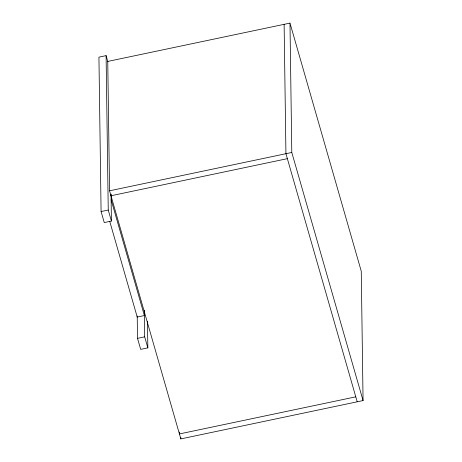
<?xml version="1.0" encoding="UTF-8"?>
<svg xmlns="http://www.w3.org/2000/svg" width="462" height="462" viewBox="0 0 462 462"><rect width="100%" height="100%" fill="white"/><g stroke="black" fill="none" stroke-linecap="round" stroke-linejoin="round"><path stroke-width="0.69" d="M107.871 61.839L106.093 55.636L98.932 57.144L101.086 211.538L104.256 222.563L111.417 221.055L111.036 194.086M289.986 23.1L107.756 61.429L109.563 190.8L180.838 438.9L363.068 400.571L361.261 271.2L289.986 23.1L291.793 152.472L363.068 400.571M109.563 190.8L291.793 152.472M287.358 158.662L110.984 195.761L110.967 194.323M101.086 211.538L108.247 210.031L106.093 55.636M147.47 321.171L147.846 347.863L140.685 349.37L137.52 338.346L144.675 336.838L144.306 310.146M355.786 396.841L179.412 433.939L179.383 432.022M357.213 401.801L285.932 153.702L284.124 24.33M111.117 199.763L144.381 315.546L137.22 317.048L109.737 221.373M108.247 210.031L111.417 221.055M144.675 336.838L147.846 347.863M180.815 437.462L180.838 438.9M137.208 315.979L137.52 338.346"/></g></svg>
